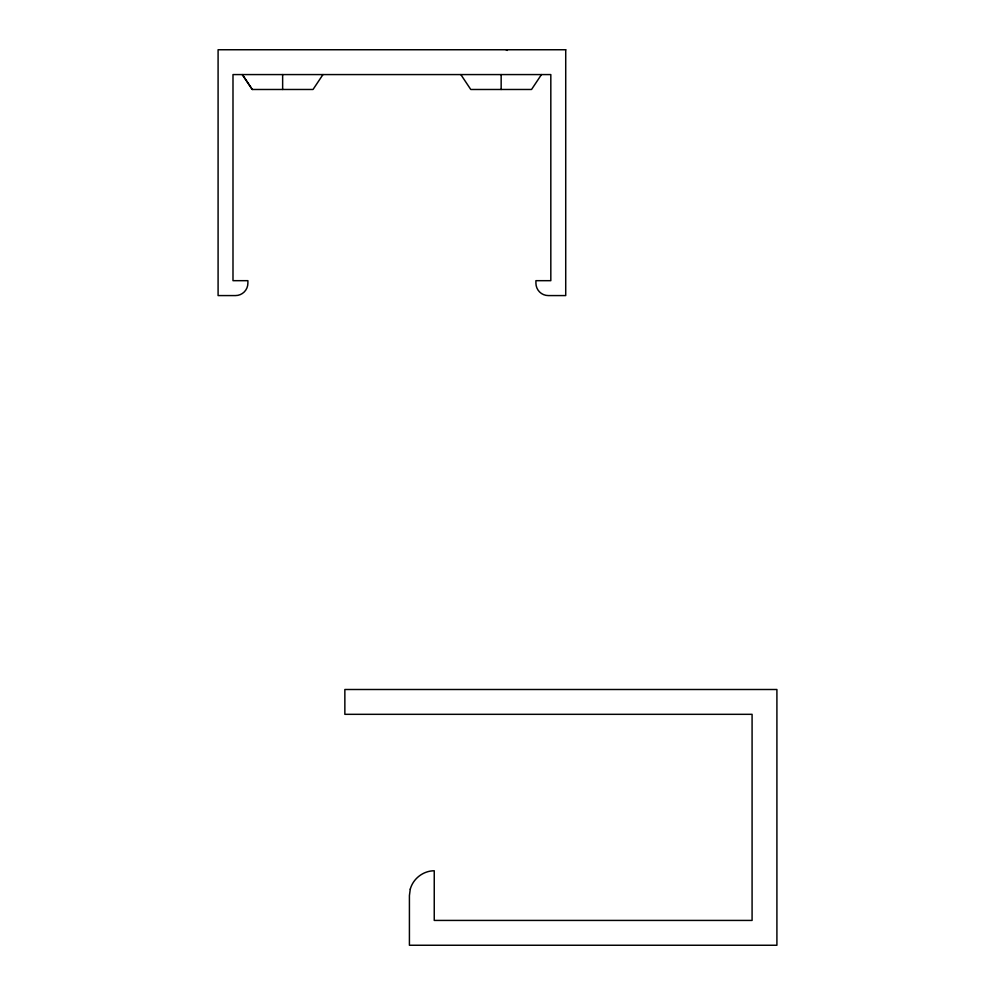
<?xml version="1.0" encoding="UTF-8"?>
<svg xmlns="http://www.w3.org/2000/svg" width="995" height="995" viewBox="0 0 995 995"><rect width="100%" height="100%" fill="white"/><g stroke="black" fill="none" stroke-linecap="round" stroke-linejoin="round"><path stroke-width="1.49" d="M507.276 50.434L507.313 49.75M507.002 49.75L506.007 49.75M322.965 74.575L313.027 89.475L252.27 89.488L242.332 74.588L252.27 89.475M541.467 74.575L531.541 89.475L470.772 89.488L460.847 74.588M501.157 74.575L501.157 89.475M282.642 74.575L282.642 89.475M410.263 889.157L409.418 895.587L409.418 945.25L776.908 945.25L776.908 689.498L344.855 689.498L344.855 714.323L752.083 714.323L752.083 920.425L434.243 920.425L434.243 870.762C423.273 870.824 413.161 878.573 410.263 889.157M565.72 49.75L218.092 49.75L218.092 295.577L235.467 295.577A12.413 12.413 0 0 0 247.892 283.152L247.892 280.677L232.992 280.677L232.992 74.575L550.82 74.575L550.82 280.677L535.919 280.677L535.919 283.152A12.413 12.413 0 0 0 548.332 295.577L565.72 295.577L565.72 49.75"/></g></svg>
